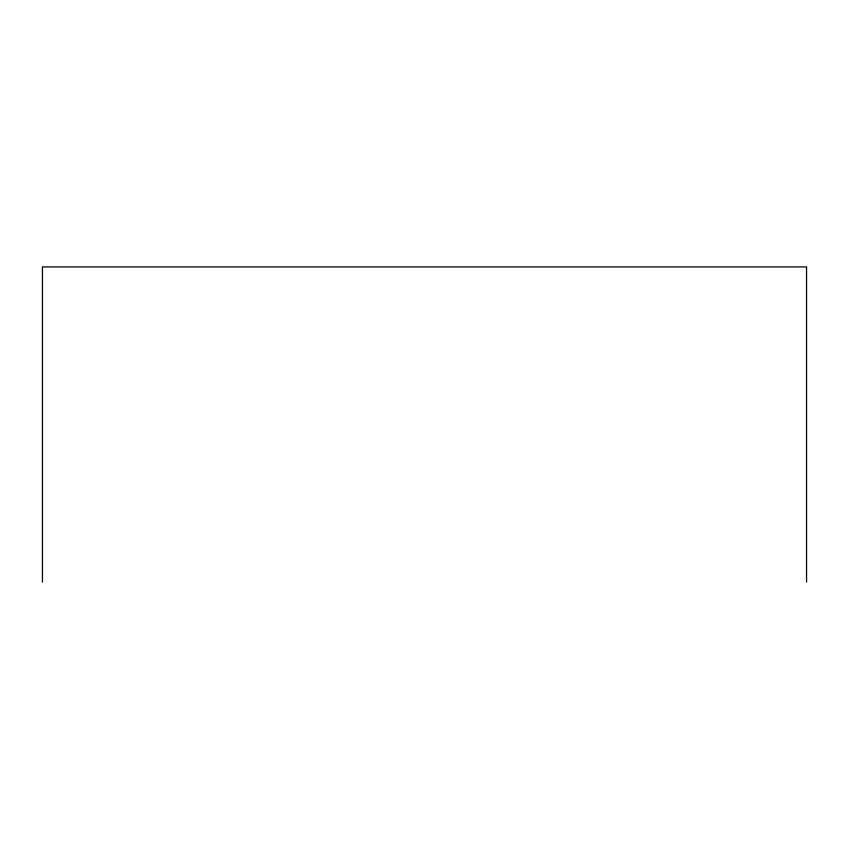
<?xml version="1.0" encoding="UTF-8"?>
<svg xmlns="http://www.w3.org/2000/svg" width="849" height="849" viewBox="0 0 849 849"><rect width="100%" height="100%" fill="white"/><g stroke="black" fill="none" stroke-linecap="round" stroke-linejoin="round"><path stroke-width="1.27" d="M806.55 582.096L806.55 266.904L42.45 266.904L42.45 582.096"/></g></svg>
